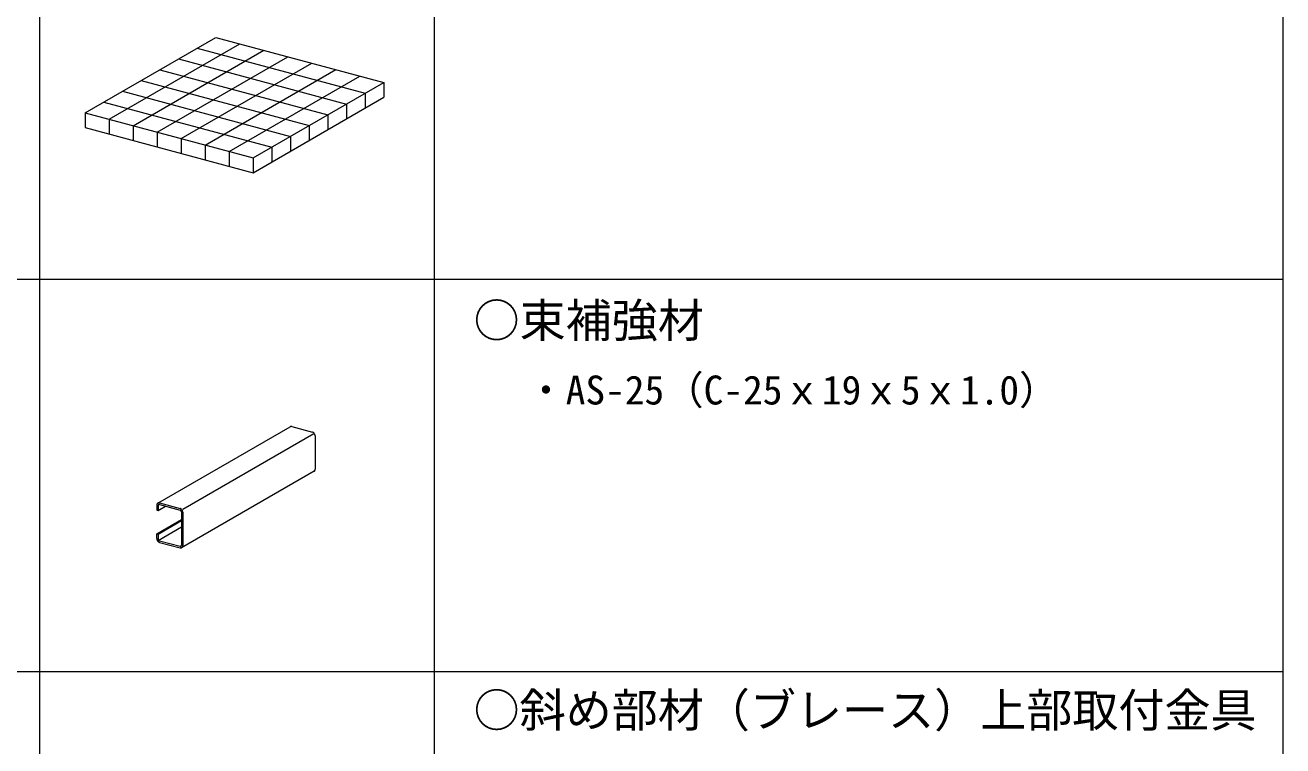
# Model space of a CAD drawing. Units: millimetres on the paper, enlarged 10 times, with parts at other scales. Extents: x -1950 to 1950, y -1347 to 1325.
# Drawn here: x -497.9 to -20, y 490.8 to 764.8 of the extents above; entities that cross this region are included whole.
import ezdxf
from ezdxf.enums import TextEntityAlignment as Align

# ---------------------------------------------------------------- set-up
doc = ezdxf.new("R2010")
doc.units = ezdxf.units.MM
doc.header["$LTSCALE"] = 10
for name, color, linetype, lineweight in [('1-4_ブレース・補強材', 4, 'Continuous', 9), ('F-1_吊り材', 7, 'Continuous', 18), ('F-2_野縁受け', 3, 'Continuous', 18), ('F-3_野縁', 3, 'Continuous', 18)]:
    doc.layers.add(name, color=color, linetype=linetype, lineweight=lineweight)
doc.layers.add('F-6_文字', color=7, linetype='Continuous')
doc.styles.add('ＭＳ ゴシック', font='')
doc.styles.get('ＭＳ ゴシック').set_extended_font_data('MS Gothic')

msp = doc.modelspace()

# ---------------------------------------------------------------- linework, layer by layer
at = {"layer": '1-4_ブレース・補強材'}
for p, q in [((-447.49, 583.11), (-397.18, 612.16)), ((-396.57, 612.22), (-388.74, 610.13)), ((-438, 580.8), (-388.24, 609.53)), ((-387.7, 608.65), (-387.7, 596.05)), ((-388.12, 595.2), (-438.43, 566.15)), ((-446.87, 583.18), (-439.05, 581.08)), ((-447.91, 582.26), (-447.91, 580.46)), ((-447.91, 580.46), (-447.39, 580.32)), ((-447.39, 582.12), (-447.39, 580.32)), ((-447.39, 580.32), (-444.55, 581.96)), ((-446.87, 582.58), (-439.05, 580.48)), ((-438.53, 579.74), (-438.53, 567.14)), ((-438, 579.6), (-438, 567)), ((-447.91, 571.46), (-438.53, 576.88)), ((-447.39, 571.32), (-438.53, 576.44)), ((-447.39, 568.92), (-438.53, 574.04)), ((-447.91, 571.46), (-447.39, 571.32)), ((-447.91, 569.66), (-447.91, 571.46)), ((-447.39, 571.32), (-447.39, 569.52)), ((-446.87, 568.78), (-439.05, 566.68)), ((-446.87, 568.18), (-439.05, 566.08))]:
    msp.add_line(p, q, dxfattribs=at)
for points in [[(-396.57, 612.22), (-396.75, 612.26), (-396.92, 612.25), (-397.09, 612.2), (-397.18, 612.16)], [(-387.7, 608.65), (-387.71, 608.86), (-387.76, 609.08), (-387.84, 609.29), (-387.94, 609.49), (-388.07, 609.67), (-388.22, 609.83), (-388.38, 609.96), (-388.56, 610.06), (-388.74, 610.13)], [(-388.12, 595.2), (-387.99, 595.3), (-387.87, 595.43), (-387.79, 595.59), (-387.73, 595.77), (-387.7, 595.97), (-387.7, 596.05)], [(-446.87, 583.18), (-447.05, 583.21), (-447.23, 583.2), (-447.39, 583.16), (-447.54, 583.08), (-447.67, 582.97), (-447.77, 582.82), (-447.85, 582.65), (-447.9, 582.46), (-447.91, 582.26)], [(-446.87, 582.58), (-446.96, 582.6), (-447.05, 582.59), (-447.13, 582.57), (-447.21, 582.53), (-447.27, 582.47), (-447.32, 582.4), (-447.36, 582.32), (-447.38, 582.22), (-447.39, 582.12)], [(-438, 579.6), (-438.02, 579.82), (-438.07, 580.03), (-438.14, 580.24), (-438.25, 580.44), (-438.38, 580.62), (-438.53, 580.78), (-438.69, 580.92), (-438.87, 581.02), (-439.05, 581.08)], [(-438.53, 579.74), (-438.53, 579.85), (-438.56, 579.96), (-438.6, 580.06), (-438.65, 580.16), (-438.71, 580.25), (-438.79, 580.33), (-438.87, 580.4), (-438.96, 580.45), (-439.05, 580.48)], [(-447.91, 569.66), (-447.9, 569.45), (-447.85, 569.23), (-447.77, 569.02), (-447.67, 568.82), (-447.54, 568.64), (-447.39, 568.48), (-447.23, 568.35), (-447.05, 568.25), (-446.87, 568.18)], [(-447.39, 569.52), (-447.38, 569.41), (-447.36, 569.31), (-447.32, 569.2), (-447.27, 569.1), (-447.21, 569.01), (-447.13, 568.93), (-447.05, 568.86), (-446.96, 568.81), (-446.87, 568.78)], [(-439.05, 566.68), (-438.96, 566.67), (-438.87, 566.67), (-438.79, 566.69), (-438.71, 566.73), (-438.65, 566.79), (-438.6, 566.86), (-438.56, 566.95), (-438.53, 567.04), (-438.53, 567.14)], [(-439.05, 566.08), (-438.87, 566.05), (-438.69, 566.06), (-438.53, 566.11), (-438.38, 566.19), (-438.25, 566.3), (-438.14, 566.44), (-438.07, 566.61), (-438.02, 566.8), (-438, 567)]]:
    msp.add_lwpolyline(points, dxfattribs=at)
at = {"layer": 'F-1_吊り材'}
for p, q in [((-411.2, 714.33), (-361.55, 743)), ((-411.2, 708.71), (-361.55, 737.37)), ((-475.09, 731.45), (-475.09, 725.83)), ((-475.09, 725.83), (-411.2, 708.71))]:
    msp.add_line(p, q, dxfattribs=at)
for points in [[(-475.09, 731.45), (-425.44, 760.12), (-361.55, 743), (-361.55, 737.37)], [(-475.09, 731.45), (-411.2, 714.33), (-411.2, 708.71)]]:
    msp.add_lwpolyline(points, dxfattribs=at)
at = {"layer": 'F-2_野縁受け'}
for p, q in [((-465.96, 729.01), (-416.31, 757.67)), ((-456.84, 726.56), (-407.19, 755.23)), ((-447.71, 724.11), (-398.06, 752.78)), ((-438.58, 721.67), (-388.93, 750.33)), ((-429.45, 719.22), (-379.8, 747.89)), ((-420.32, 716.78), (-370.67, 745.44)), ((-465.96, 729.01), (-465.96, 723.38)), ((-456.84, 726.56), (-456.84, 720.94)), ((-447.71, 724.11), (-447.71, 718.49)), ((-438.58, 721.67), (-438.58, 716.04)), ((-429.45, 719.22), (-429.45, 713.6)), ((-420.32, 716.78), (-420.32, 711.15))]:
    msp.add_line(p, q, dxfattribs=at)
for points in [[(-432.54, 756.02), (-368.64, 738.9), (-368.64, 733.28)], [(-439.63, 751.93), (-375.73, 734.81), (-375.73, 729.18)], [(-446.72, 747.83), (-382.83, 730.71), (-382.83, 725.09)], [(-453.81, 743.74), (-389.92, 726.62), (-389.92, 720.99)], [(-460.91, 739.64), (-397.01, 722.52), (-397.01, 716.9)], [(-468, 735.55), (-404.1, 718.43), (-404.1, 712.8)]]:
    msp.add_lwpolyline(points, dxfattribs=at)
at = {"layer": 'F-3_野縁'}
for p, q in [((-492.5, 1265), (-492.5, 370.03)), ((-20, 1265), (-20, 218.66)), ((-1910, 668.2), (-20, 668.2)), ((-1910, 519.12), (-20, 519.12))]:
    msp.add_line(p, q, dxfattribs=at)
at = {"layer": 'F-3_野縁', "color": 4, "lineweight": 9}
msp.add_line((-342.5, 1265), (-342.5, 370.03), dxfattribs=at)

# ---------------------------------------------------------------- texts
at = {"layer": 'F-6_文字', "style": 'ＭＳ ゴシック'}
for s, height, p in [('○束補強材', 12.83, (-327.5, 642.29)), ('・AS-25（C-25ｘ19ｘ5ｘ1.0）', 11, (-307.5, 617.29)), ('○斜め部材（ブレース）上部取付金具', 12.83, (-327.5, 494.12))]:
    msp.add_text(s, height=height, dxfattribs=at).set_placement(p, align=Align.BOTTOM_LEFT)

doc.saveas('drawing.dxf')
